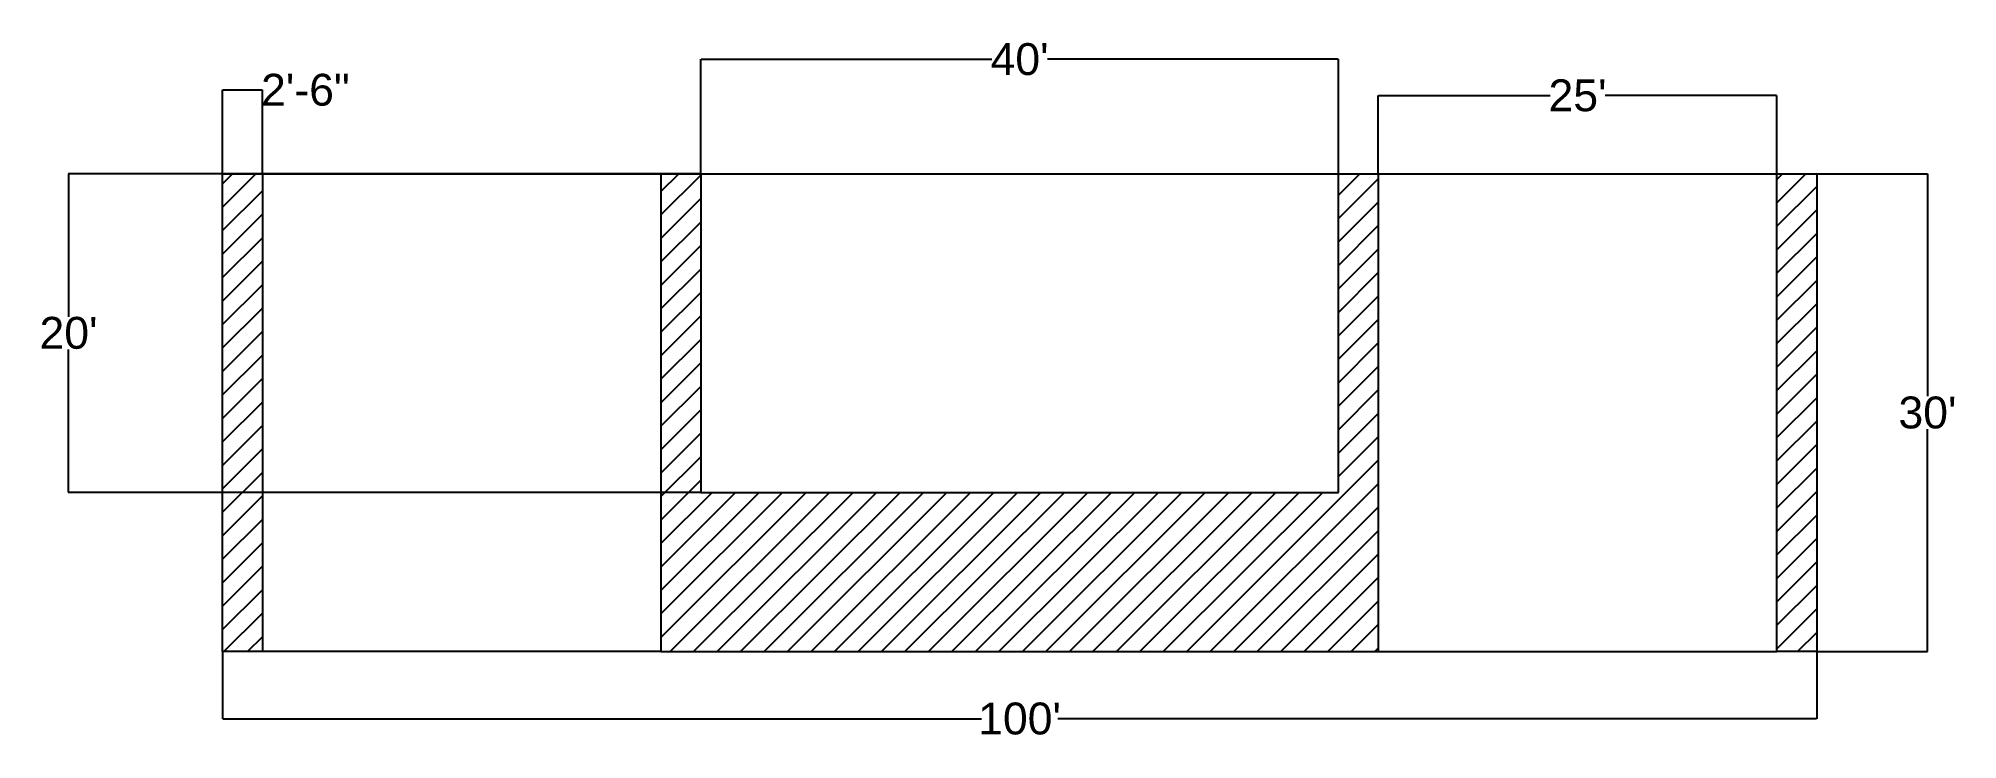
# Model space of a CAD drawing. Header units: inches. Extents: x 6424 to 7869, y 63 to 591.
import ezdxf

# ---------------------------------------------------------------- set-up
doc = ezdxf.new("R2010")
doc.units = ezdxf.units.IN
doc.header["$MEASUREMENT"] = 0
doc.styles.get("Standard").update_dxf_attribs({"font": 'arial.ttf'})
doc.dimstyles.get("Standard").update_dxf_attribs({"dimtxt": 24, "dimasz": 0.18, "dimexe": 0.18, "dimexo": 0.0625, "dimgap": 0.09, "dimtad": 0, "dimtih": 1, "dimtoh": 1, "dimdec": 0, "dimzin": 0, "dimdsep": 46, "dimlunit": 4, "dimtxsty": 'Standard', "dimcen": 0.09, "dimclrt": 2, "dimadec": 0, "dimazin": 0, "dimtfac": 1, "dimtdec": 0, "dimtofl": 0, "dimtmove": 0, "dimatfit": 3, "dimfxl": 1, "dimtolj": 1, "dimtzin": 0, "dimarcsym": 0})

# ---------------------------------------------------------------- blocks, each defined once
blk = doc.blocks.new('*D6')
at = {"color": 0, "lineweight": -2, "transparency": 16777216}
for p, q in [((6562.6, 128.9), (6562.6, 78.3)), ((7762.6, 128.9), (7762.6, 78.3)), ((6562.8, 78.5), (7134, 78.5)), ((7762.4, 78.5), (7191.3, 78.5))]:
    blk.add_line(p, q, dxfattribs=at)
at = {"color": 0, "transparency": 16777216}
for points in [[(6562.8, 78.5), (6562.8, 78.5), (6562.6, 78.5)], [(7762.4, 78.5), (7762.4, 78.5), (7762.6, 78.5)]]:
    blk.add_solid(points, dxfattribs=at)
at = {"layer": 'Defpoints', "color": 0, "transparency": 16777216}
for p in [(6562.6, 129), (7762.6, 129), (7762.6, 78.5)]:
    blk.add_point(p, dxfattribs=at)
at = {"color": 2, "transparency": 16777216, "insert": (7162.6, 78.5), "char_height": 24, "attachment_point": 5}
blk.add_mtext("\\A1;100'", dxfattribs=at)
blk = doc.blocks.new('*D7')
at = {"color": 0, "lineweight": -2, "transparency": 16777216}
for p, q in [((7762.7, 489), (7846.1, 489)), ((7846, 488.8), (7846, 321.4)), ((7846, 129.2), (7846, 296.6)), ((7762.7, 129), (7846.1, 129))]:
    blk.add_line(p, q, dxfattribs=at)
at = {"color": 0, "transparency": 16777216}
for points in [[(7845.9, 488.8), (7846, 488.8), (7846, 489)], [(7845.9, 129.2), (7846, 129.2), (7846, 129)]]:
    blk.add_solid(points, dxfattribs=at)
at = {"layer": 'Defpoints', "color": 0, "transparency": 16777216}
for p in [(7762.6, 489), (7762.6, 129), (7846, 129)]:
    blk.add_point(p, dxfattribs=at)
at = {"color": 2, "transparency": 16777216, "insert": (7846, 309), "char_height": 24, "attachment_point": 5}
blk.add_mtext("\\A1;30'", dxfattribs=at)
blk = doc.blocks.new('*D8')
at = {"color": 0, "lineweight": -2, "transparency": 16777216}
for p, q in [((6562.6, 489.1), (6562.6, 552.2)), ((6562.8, 552.1), (6592.4, 552.1)), ((6592.6, 489.1), (6592.6, 552.2)), ((6592.6, 552.1), (6592.8, 552.1))]:
    blk.add_line(p, q, dxfattribs=at)
at = {"color": 0, "transparency": 16777216}
for points in [[(6562.8, 552.1), (6562.8, 552), (6562.6, 552.1)], [(6592.4, 552.1), (6592.4, 552), (6592.6, 552.1)]]:
    blk.add_solid(points, dxfattribs=at)
at = {"layer": 'Defpoints', "color": 0, "transparency": 16777216}
for p in [(6592.6, 552.1), (6562.6, 489), (6592.6, 489)]:
    blk.add_point(p, dxfattribs=at)
at = {"color": 2, "transparency": 16777216, "insert": (6625, 552.1), "char_height": 24, "attachment_point": 5}
blk.add_mtext('\\A1;2\'-6"', dxfattribs=at)
blk = doc.blocks.new('*D9')
at = {"color": 0, "lineweight": -2, "transparency": 16777216}
for p, q in [((6922.6, 489.1), (6922.6, 575.4)), ((6922.8, 575.2), (7141.7, 575.2)), ((7402.4, 575.2), (7183.6, 575.2)), ((7402.6, 489.1), (7402.6, 575.4))]:
    blk.add_line(p, q, dxfattribs=at)
at = {"color": 0, "transparency": 16777216}
for points in [[(6922.8, 575.3), (6922.8, 575.2), (6922.6, 575.2)], [(7402.4, 575.3), (7402.4, 575.2), (7402.6, 575.2)]]:
    blk.add_solid(points, dxfattribs=at)
at = {"layer": 'Defpoints', "color": 0, "transparency": 16777216}
for p in [(7402.6, 575.2), (6922.6, 489), (7402.6, 489)]:
    blk.add_point(p, dxfattribs=at)
at = {"color": 2, "transparency": 16777216, "insert": (7162.6, 575.2), "char_height": 24, "attachment_point": 5}
blk.add_mtext("\\A1;40'", dxfattribs=at)
blk = doc.blocks.new('*D10')
at = {"color": 0, "lineweight": -2, "transparency": 16777216}
for p, q in [((7432.6, 489.1), (7432.6, 548)), ((7432.8, 547.9), (7562, 547.9)), ((7732.4, 547.9), (7603.3, 547.9)), ((7732.6, 489.1), (7732.6, 548))]:
    blk.add_line(p, q, dxfattribs=at)
at = {"color": 0, "transparency": 16777216}
for points in [[(7432.8, 547.9), (7432.8, 547.8), (7432.6, 547.9)], [(7732.4, 547.9), (7732.4, 547.8), (7732.6, 547.9)]]:
    blk.add_solid(points, dxfattribs=at)
at = {"layer": 'Defpoints', "color": 0, "transparency": 16777216}
for p in [(7732.6, 547.9), (7432.6, 489), (7732.6, 489)]:
    blk.add_point(p, dxfattribs=at)
at = {"color": 2, "transparency": 16777216, "insert": (7582.6, 547.9), "char_height": 24, "attachment_point": 5}
blk.add_mtext("\\A1;25'", dxfattribs=at)
blk = doc.blocks.new('*D11')
at = {"color": 0, "lineweight": -2, "transparency": 16777216}
for p, q in [((6922.6, 489), (6446.5, 489)), ((6446.7, 488.8), (6446.7, 381.3)), ((6446.7, 249.2), (6446.7, 356.7)), ((6922.6, 249), (6446.5, 249))]:
    blk.add_line(p, q, dxfattribs=at)
at = {"color": 0, "transparency": 16777216}
for points in [[(6446.7, 488.8), (6446.8, 488.8), (6446.7, 489)], [(6446.7, 249.2), (6446.8, 249.2), (6446.7, 249)]]:
    blk.add_solid(points, dxfattribs=at)
at = {"layer": 'Defpoints', "color": 0, "transparency": 16777216}
for p in [(6922.6, 489), (6446.7, 249), (6922.6, 249)]:
    blk.add_point(p, dxfattribs=at)
at = {"color": 2, "transparency": 16777216, "insert": (6446.7, 369), "char_height": 24, "attachment_point": 5}
blk.add_mtext("\\A1;20'", dxfattribs=at)

msp = doc.modelspace()

# ---------------------------------------------------------------- hatches: boundary and pattern name
h = msp.add_hatch()
h.set_pattern_fill('ANSI31', color=256, scale=100)
h.paths.add_polyline_path([(6592.6, 489), (6562.6, 489), (6562.6, 129), (6592.6, 129)])
h.paths.add_polyline_path([(7432.6, 489), (7402.6, 489), (7402.6, 249), (6922.6, 249), (6922.6, 489), (6892.6, 489), (6892.6, 129), (7432.6, 129)])
h.paths.add_polyline_path([(7762.6, 489), (7732.6, 489), (7732.6, 129), (7762.6, 129)])

# ---------------------------------------------------------------- linework, layer by layer
for p, q in [((6562.6, 129), (6562.6, 489)), ((6562.6, 489), (6592.6, 489)), ((6592.6, 489), (6592.6, 129)), ((6592.6, 489), (6892.6, 489)), ((6892.6, 489), (6892.6, 129)), ((6892.6, 489), (6922.6, 489)), ((6922.6, 489), (6922.6, 249)), ((6922.6, 489), (7402.6, 489)), ((7402.6, 249), (7402.6, 489)), ((7402.6, 489), (7432.6, 489)), ((7432.6, 489), (7432.6, 129)), ((7432.6, 489), (7732.6, 489)), ((7732.6, 129), (7732.6, 489)), ((7732.6, 489), (7762.6, 489)), ((7762.6, 489), (7762.6, 129)), ((6922.6, 249), (7402.6, 249)), ((6592.6, 129), (6562.6, 129)), ((6892.6, 129), (6592.6, 129)), ((6892.6, 129), (7432.6, 129)), ((7432.6, 129), (7732.6, 129)), ((7762.6, 129), (7732.6, 129))]:
    msp.add_line(p, q)

# ---------------------------------------------------------------- dimensions: what is measured, and where the dimension line sits
for base, p1, p2, picture, middle in [((7402.6, 575.2), (6922.6, 489), (7402.6, 489), '*D9', (7162.6, 575.2)), ((6592.6, 552.1), (6562.6, 489), (6592.6, 489), '*D8', (6625, 552.1)), ((7732.6, 547.9), (7432.6, 489), (7732.6, 489), '*D10', (7582.6, 547.9)), ((7762.6, 78.5), (6562.6, 129), (7762.6, 129), '*D6', (7162.6, 78.5))]:
    dim = msp.add_linear_dim(base=base, p1=p1, p2=p2, dimstyle='Standard')
    dim.commit()
    dim.dimension.update_dxf_attribs({"geometry": picture, "text_midpoint": middle})
for base, p1, p2, picture, middle in [((6446.7, 249), (6922.6, 489), (6922.6, 249), '*D11', (6446.7, 369)), ((7846, 129), (7762.6, 489), (7762.6, 129), '*D7', (7846, 309))]:
    dim = msp.add_linear_dim(base=base, p1=p1, p2=p2, angle=90, dimstyle='Standard')
    dim.commit()
    dim.dimension.update_dxf_attribs({"geometry": picture, "text_midpoint": middle})

doc.saveas('drawing.dxf')
